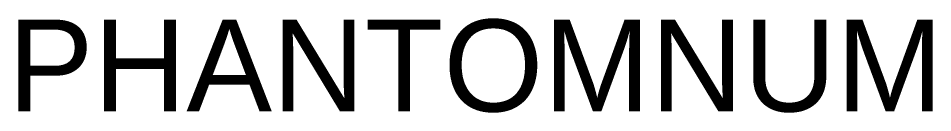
# Model space of a CAD drawing. Header units: inches. Extents: x 0.2 to 15.1, y 0 to 1.5.
import ezdxf

# ---------------------------------------------------------------- set-up
doc = ezdxf.new("R2010")
doc.units = ezdxf.units.IN
doc.header["$LTSCALE"] = 0.5
doc.header["$MEASUREMENT"] = 0
doc.layers.add('FAB DWG', color=7, linetype='CONTINUOUS', plot=False)
doc.styles.add('LSAD_Standard', font='arial.ttf')

msp = doc.modelspace()

# ---------------------------------------------------------------- texts
at = {"layer": 'FAB DWG', "color": 0, "ltscale": 0.5, "transparency": 16777216, "style": 'LSAD_Standard'}
msp.add_attdef('PHANTOMNUM', (0, 0), 'PhantomBase-Length-Finish', height=1.5, dxfattribs=at)

doc.saveas('drawing.dxf')
